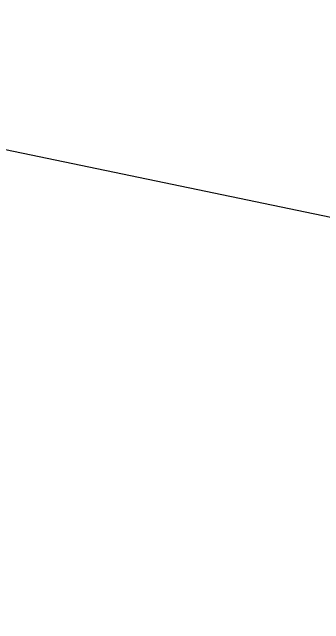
# Model space of a CAD drawing. Header units: inches. Extents: x 258415 to 640093, y 441672 to 945769.
# Drawn here: x 309529.2 to 309583, y 462777.4 to 462883 of the extents above; entities that cross this region are included whole.
import ezdxf

# ---------------------------------------------------------------- set-up
doc = ezdxf.new("R2010")
doc.units = ezdxf.units.IN
doc.header["$MEASUREMENT"] = 0
for name, color, linetype in [('CQ section wall', 3, 'Continuous'), ('CQ Wall hatch_CHB', 8, 'Continuous'), ('CQ_callout', 34, 'Continuous')]:
    doc.layers.add(name, color=color, linetype=linetype)
doc.styles.get("Standard").update_dxf_attribs({"font": 'arial.ttf'})
doc.dimstyles.get("Standard").update_dxf_attribs({"dimtxt": 0.18, "dimasz": 0.18, "dimexe": 0.18, "dimexo": 0.0625, "dimgap": 0.09, "dimtad": 0, "dimtih": 1, "dimtoh": 1, "dimdec": 4, "dimzin": 0, "dimdsep": 46, "dimtxsty": 'Standard', "dimcen": 0.09, "dimadec": 0, "dimazin": 0, "dimtfac": 1, "dimtdec": 4, "dimtofl": 0, "dimtmove": 0, "dimatfit": 3, "dimfxl": 1, "dimtolj": 1, "dimtzin": 0, "dimarcsym": 0})

# ---------------------------------------------------------------- blocks, each defined once
blk = doc.blocks.new('ff12 section a and b')
at = {"layer": 'CQ Wall hatch_CHB', "ltscale": 300, "extrusion": (1.65644e-08, -2.02966e-09, 1)}
h = blk.add_hatch(dxfattribs=at)
h.set_pattern_fill('AR-CONC', color=256, scale=10, angle=-13.9714, style=0)
h.set_pattern_definition([(36.028577, (-117982.78, -49373.48), (68.0890203, -23.40695), [7.5, -82.5]), (341.028577, (-117982.78, -49373.48), (4.6961155, 76.3439316), [6, -66]), (86.480021, (-117977.11, -49375.43), (72.7851354, 52.936981), [6.374019, -70.114211]), (32.212777, (-117977.95, -49354.07), (99.570572, -41.829513), [11.25, -123.75]), (82.664212, (-117969.65, -49357.56), (114.220033, 71.96377), [9.561034, -105.171376]), (337.21274, (-117977.95, -49354.07), (114.220033, 71.96377), [9, -99]), (7.028577, (-117969.455, -49361.34), (48.2040844, -53.482392), [7.5, -82.5]), (312.028577, (-117969.455, -49361.34), (41.119588, 64.495185), [6, -66]), (57.480021, (-117965.44, -49365.796), (89.323671, 11.012793), [6.374019, -70.114211]), (23.5285767, (-117982.78, -49373.481), (9.2173322, 32.010976), [0, -65.2, 0, -67, 0, -66.25]), (353.528577, (-117982.78, -49373.48), (35.0512903, 31.9228578), [0, -38.2, 0, -63.7, 0, -25.25]), (313.5285767, (-118004.42, -49368.097), (51.2584374, -15.0772595), [0, -25, 0, -78, 0, -103.5]), (303.528577, (-118014.125, -49365.683), (59.0102484, -4.3659754), [0, -32.5, 0, -51.8, 0, -73.5])])
h.paths.add_polyline_path([(308598.93, 463573.85), (308598.93, 463323.85), (312785.44, 463323.85), (312785.44, 463823.85), (312585.44, 463823.85), (312585.44, 463573.85)])
h.paths.add_polyline_path([(308598.93, 459623.85), (308598.93, 459373.85), (312785.44, 459373.85), (312785.44, 459623.85)])

msp = doc.modelspace()

# ---------------------------------------------------------------- block references
at = {"layer": 'CQ section wall'}
msp.add_blockref('ff12 section a and b', (0, 0), dxfattribs=at)

# ---------------------------------------------------------------- leaders
at = {"layer": 'CQ_callout'}
for points in [[(310470.46, 462748.854), (308920.088, 463111.672), (308310.553, 463111.672)], [(309639.257, 462836.126), (308920.088, 462985.883), (308310.553, 462985.883)]]:
    msp.add_leader(points, dimstyle='Standard', override={"dimasz": 10, "dimldrblk": 'Dot', "dimfxl": 0.1, "dimarcsym": 2}, dxfattribs=at)

doc.saveas('drawing.dxf')
